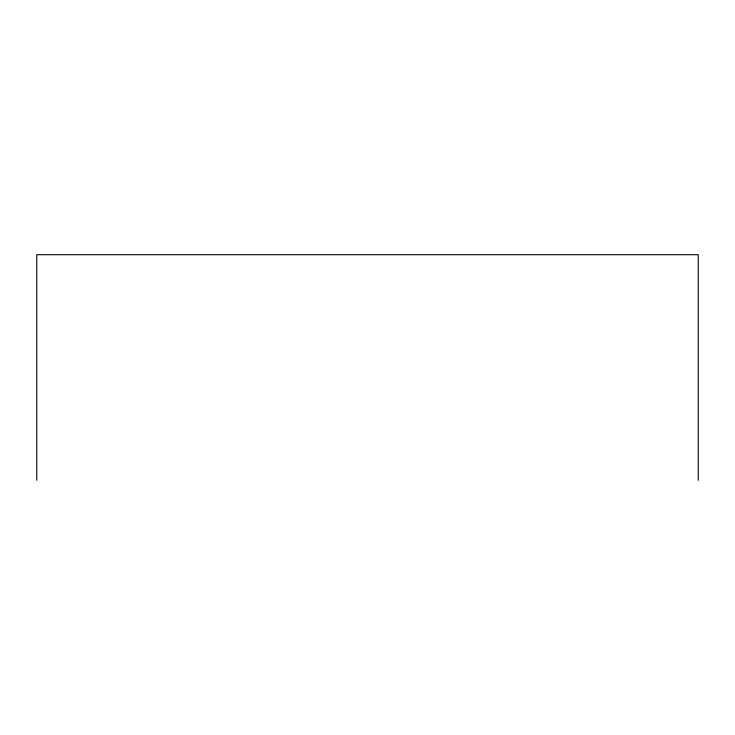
<?xml version="1.0" encoding="UTF-8"?>
<svg xmlns="http://www.w3.org/2000/svg" width="735" height="735" viewBox="0 0 735 735"><rect width="100%" height="100%" fill="white"/><g stroke="black" fill="none" stroke-linecap="round" stroke-linejoin="round"><path stroke-width="1.1" d="M698.25 480.295L698.25 254.705L36.75 254.705L36.75 480.295"/></g></svg>
